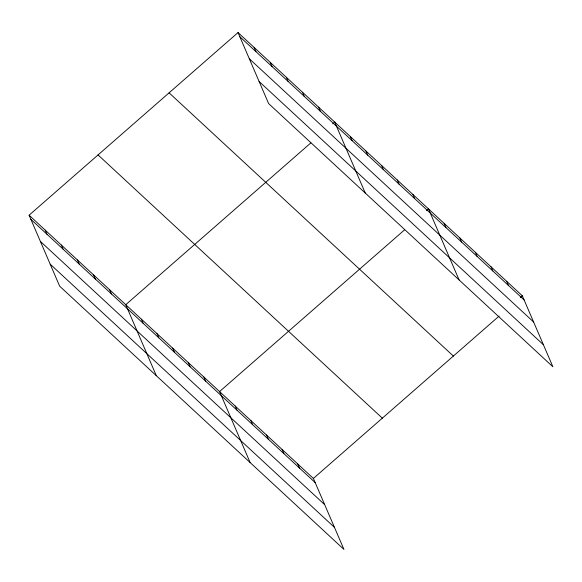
<?xml version="1.0" encoding="UTF-8"?>
<svg xmlns="http://www.w3.org/2000/svg" width="582" height="582" viewBox="0 0 582 582"><rect width="100%" height="100%" fill="white"/><g stroke="black" fill="none" stroke-linecap="round" stroke-linejoin="round"><path stroke-width="0.87" d="M29.1 215.202L313.385 478.433L343.962 549.437L59.677 286.206L29.1 215.202L238.038 32.563L522.323 295.794L552.9 366.798L268.615 103.567L238.038 32.563M310.824 142.925L125.756 304.699L156.332 375.703M332.708 123.799L334.694 122.06L365.27 193.064M404.643 229.788L219.567 391.57L250.151 462.574M426.519 210.662L428.505 208.923L459.089 279.935M313.385 478.433L499.116 316.077M520.33 297.533L522.323 295.794M239.828 36.717L524.113 299.948M249.329 58.775L533.614 322.006M259.114 81.502L543.399 344.74M169.086 92.829L453.371 356.068M98.052 154.928L382.33 418.16M30.89 219.356L315.175 482.587M40.391 241.414L324.676 504.652M50.176 264.148L334.461 527.379M506.682 281.317L508.472 285.471M491.048 266.84L492.838 270.994M475.414 252.362L477.204 256.517M459.78 237.885L461.57 242.039M444.139 223.401L445.928 227.562M412.871 194.446L414.66 198.6M397.237 179.969L399.026 184.123M381.603 165.492L383.393 169.646M365.962 151.014L367.751 155.168M350.328 136.537L352.117 140.691M318.587 107.146L320.376 111.3M302.473 92.225L304.262 96.379M286.366 77.311L288.155 81.465M270.259 62.39L272.049 66.552M254.145 47.477L255.935 51.631M297.751 463.956L299.541 468.11M282.11 449.479L283.9 453.633M266.476 435.001L268.266 439.155M250.842 420.524L252.632 424.678M235.208 406.047L236.998 410.201M203.933 377.092L205.722 381.246M188.299 362.615L190.088 366.769M172.665 348.138L174.455 352.292M157.031 333.653L158.821 337.815M141.39 319.176L143.179 323.337M109.649 289.785L111.438 293.939M93.535 274.864L95.324 279.025M77.428 259.95L79.217 264.104M61.321 245.037L63.111 249.191M45.207 230.116L46.996 234.27"/></g></svg>
